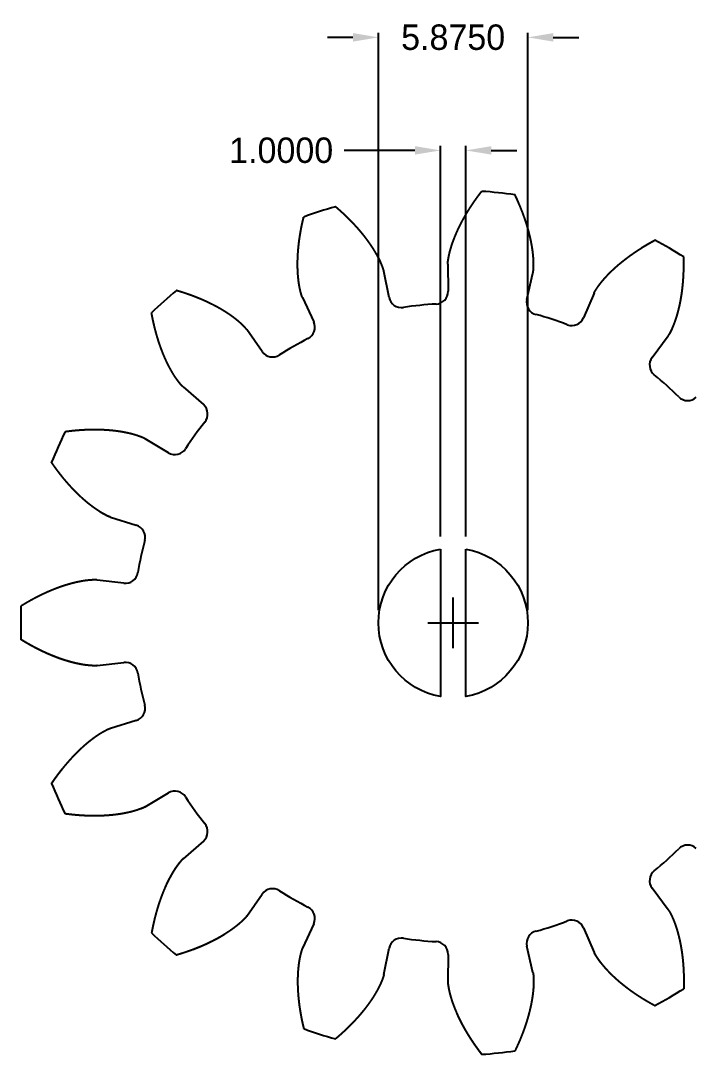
# Model space of a CAD drawing. Header units: millimetres. Extents: x -66 to -24.2, y -108 to -67.3.
# Drawn here: x -66 to -39.44, y -107.96 to -67.33 of the extents above; entities that cross this region are included whole.
import ezdxf

# ---------------------------------------------------------------- set-up
doc = ezdxf.new("R2010")
doc.units = ezdxf.units.MM
doc.header["$MEASUREMENT"] = 0
doc.dimstyles.get("Standard").update_dxf_attribs({"dimtxt": 1, "dimasz": 1, "dimexe": 0.18, "dimexo": 0.5, "dimgap": 0.09, "dimtad": 0, "dimtih": 1, "dimtoh": 1, "dimdec": 4, "dimzin": 0, "dimdsep": 46, "dimtxsty": 'Standard', "dimcen": 1, "dimadec": 0, "dimazin": 0, "dimtfac": 1, "dimtdec": 4, "dimtofl": 0, "dimtmove": 0, "dimatfit": 3, "dimfxl": 1, "dimtolj": 1, "dimtzin": 0, "dimarcsym": 0})

# ---------------------------------------------------------------- blocks, each defined once
blk = doc.blocks.new('*D0')
at = {"color": 0, "linetype": 'Continuous', "lineweight": -2, "transparency": 16777216}
for p, q in [((-51.938, -90.5), (-51.938, -67.804)), ((-46.063, -90.5), (-46.063, -67.804)), ((-52.938, -67.984), (-53.938, -67.984)), ((-45.063, -67.984), (-44.063, -67.984))]:
    blk.add_line(p, q, dxfattribs=at)
at = {"color": 0, "linetype": 'Continuous', "transparency": 16777216}
for points in [[(-52.938, -67.817), (-52.938, -68.151), (-51.938, -67.984)], [(-45.063, -67.817), (-45.063, -68.151), (-46.063, -67.984)]]:
    blk.add_solid(points, dxfattribs=at)
at = {"layer": 'Defpoints', "color": 0, "linetype": 'Continuous', "transparency": 16777216}
for p in [(-51.938, -67.984), (-51.938, -91), (-46.063, -91)]:
    blk.add_point(p, dxfattribs=at)
at = {"color": 0, "linetype": 'Continuous', "transparency": 16777216, "insert": (-49, -67.984), "char_height": 1, "attachment_point": 5}
blk.add_mtext('\\A1;5.8750', dxfattribs=at)
blk = doc.blocks.new('*D1')
at = {"color": 0, "linetype": 'Continuous', "lineweight": -2, "transparency": 16777216}
for p, q in [((-49.5, -87.605), (-49.5, -72.248)), ((-48.5, -87.605), (-48.5, -72.248)), ((-50.5, -72.428), (-53.289, -72.428)), ((-47.5, -72.428), (-46.5, -72.428))]:
    blk.add_line(p, q, dxfattribs=at)
at = {"color": 0, "linetype": 'Continuous', "transparency": 16777216}
for points in [[(-50.5, -72.261), (-50.5, -72.594), (-49.5, -72.428)], [(-47.5, -72.261), (-47.5, -72.594), (-48.5, -72.428)]]:
    blk.add_solid(points, dxfattribs=at)
at = {"layer": 'Defpoints', "color": 0, "linetype": 'Continuous', "transparency": 16777216}
for p in [(-49.5, -72.428), (-49.5, -88.105), (-48.5, -88.105)]:
    blk.add_point(p, dxfattribs=at)
at = {"color": 0, "linetype": 'Continuous', "transparency": 16777216, "insert": (-55.76, -72.428), "char_height": 1, "attachment_point": 5}
blk.add_mtext('\\A1;1.0000', dxfattribs=at)
blk = doc.blocks.new('*D2')
at = {"color": 0, "linetype": 'Continuous', "lineweight": -2, "transparency": 16777216}
for p, q in [((-31.554, -78.254), (-34.466, -80.381)), ((-30.554, -78.254), (-31.554, -78.254)), ((-49, -92), (-49, -90)), ((-50, -91), (-48, -91))]:
    blk.add_line(p, q, dxfattribs=at)
at = {"color": 0, "linetype": 'Continuous', "transparency": 16777216}
blk.add_solid([(-34.564, -80.247), (-34.368, -80.516), (-35.273, -80.971)], dxfattribs=at)
at = {"layer": 'Defpoints', "color": 0, "linetype": 'Continuous', "transparency": 16777216}
for p in [(-35.273, -80.971), (-49, -91)]:
    blk.add_point(p, dxfattribs=at)
at = {"color": 0, "linetype": 'Continuous', "transparency": 16777216, "insert": (-27.107, -78.254), "char_height": 1, "attachment_point": 5}
blk.add_mtext('\\A1;R17.0000', dxfattribs=at)

msp = doc.modelspace()

# ---------------------------------------------------------------- linework, layer by layer
for p, q in [((-51.51983, -78.20659), (-51.72479, -77.17048)), ((-49.21008, -76.90618), (-49.19514, -77.96225)), ((-46.09843, -78.28773), (-45.86424, -77.25784)), ((-54.92439, -78.2101), (-54.4812, -79.1688)), ((-43.45944, -78.03921), (-43.87534, -79.01006)), ((-56.50552, -80.33754), (-57.11419, -79.47438)), ((-41.17874, -80.56694), (-40.5459, -79.72134)), ((-59.61432, -81.72551), (-58.81951, -82.42106)), ((-60.19345, -84.31213), (-61.10057, -83.77116)), ((-62.46894, -86.84456), (-61.45993, -87.1567)), ((-61.94593, -89.44312), (-62.99466, -89.31787)), ((-62.99466, -92.68213), (-61.94593, -92.55688)), ((-61.45993, -94.8433), (-62.46894, -95.15544)), ((-61.10057, -98.22884), (-60.19345, -97.68787)), ((-58.81951, -99.57894), (-59.61432, -100.27449)), ((-40.5459, -102.27866), (-41.17874, -101.43306)), ((-57.11419, -102.52562), (-56.50552, -101.66246)), ((-54.4812, -102.8312), (-54.92439, -103.7899)), ((-43.87534, -102.98994), (-43.45944, -103.96079)), ((-51.72479, -104.82952), (-51.51983, -103.79341)), ((-45.86424, -104.74216), (-46.09843, -103.71227)), ((-49.19514, -104.03775), (-49.21008, -105.09382))]:
    msp.add_line(p, q)
for points in [[(-49.5, -88.10537), (-49.5, -93.89463, -0.84207536)], [(-48.5, -88.10537, -0.84207536), (-48.5, -93.89463)]]:
    msp.add_lwpolyline(points, format="xyb", close=True)
for centre, radius, start, end in [((-49, -91), 17, 81.787734, 86.212266), ((-49, -91), 17, 105.787734, 110.212266), ((-49, -91), 17, 57.787734, 62.212266), ((-49, -91), 17, 129.787734, 134.212266), ((-49.69509, -77.96933), 0.5, -86.946596, 0.81033), ((-51.02933, -78.10956), 0.5, 191.18967, 278.946596), ((-45.61087, -78.39859), 0.5, 167.18967, 254.946596), ((-49, -91), 12.5492, 93.053404, 98.946596), ((-54.93505, -79.3786), 0.5, -62.946596, 24.81033), ((-49, -91), 12.5492, 69.053404, 74.946596), ((-44.33494, -78.81317), 0.5, 249.053404, 336.81033), ((-49, -91), 12.5492, 117.053404, 122.946596), ((-56.0969, -80.0494), 0.5, 215.18967, 302.946596), ((-40.77842, -80.86653), 0.5, 143.18967, 230.946596), ((-49, -91), 12.5492, 45.053404, 50.946596), ((-59.14878, -82.79733), 0.5, -38.946596, 48.81033), ((-39.78143, -81.76423), 0.5, 225.053404, 312.81033), ((-49, -91), 12.5492, 141.053404, 146.946596), ((-49, -91), 17, 153.787734, 158.212266), ((-59.93735, -83.8827), 0.5, 239.18967, 326.946596), ((-61.6077, -87.63437), 0.5, -14.946596, 72.81033), ((-49, -91), 12.5492, 165.053404, 170.946596), ((-61.88663, -88.94664), 0.5, 263.18967, 350.946596), ((-49, -91), 17, 177.787734, 182.212266), ((-61.88663, -93.05336), 0.5, 9.053404, 96.81033), ((-49, -91), 12.5492, 189.053404, 194.946596), ((-61.6077, -94.36563), 0.5, -72.81033, 14.946596), ((-49, -91), 17, 201.787734, 206.212266), ((-59.93735, -98.1173), 0.5, 33.053404, 120.81033), ((-49, -91), 12.5492, 213.053404, 218.946596), ((-59.14878, -99.20267), 0.5, -48.81033, 38.946596), ((-49, -91), 12.5492, 309.053404, 314.946596), ((-39.78143, -100.23577), 0.5, 47.18967, 134.946596), ((-40.77842, -101.13347), 0.5, 129.053404, 216.81033), ((-56.0969, -101.9506), 0.5, 57.053404, 144.81033), ((-49, -91), 12.5492, 237.053404, 242.946596), ((-54.93505, -102.6214), 0.5, -24.81033, 62.946596), ((-49, -91), 12.5492, 285.053404, 290.946596), ((-44.33494, -103.18683), 0.5, 23.18967, 110.946596), ((-49, -91), 17, 225.787734, 230.212266), ((-45.61087, -103.60141), 0.5, 105.053404, 192.81033), ((-51.02933, -103.89044), 0.5, 81.053404, 168.81033), ((-49, -91), 12.5492, 261.053404, 266.946596), ((-49.69509, -104.03067), 0.5, -0.81033, 86.946596), ((-49, -91), 17, 297.787734, 302.212266), ((-49, -91), 17, 249.787734, 254.212266), ((-49, -91), 17, 273.787734, 278.212266)]:
    msp.add_arc(centre, radius, start, end)
for points in [[(-49.21008, -76.90618), (-49.2102, -76.89756), (-49.21019, -76.88036), (-49.20944, -76.85462), (-49.20701, -76.82043), (-49.20203, -76.77784), (-49.19565, -76.73533), (-49.1884, -76.69284), (-49.18067, -76.65034), (-49.1726, -76.6078), (-49.1642, -76.56525), (-49.15535, -76.52271), (-49.1459, -76.48021), (-49.13577, -76.43776), (-49.12496, -76.39539), (-49.1135, -76.35307), (-49.1015, -76.3108), (-49.08904, -76.26858), (-49.07618, -76.22639), (-49.06294, -76.18423), (-49.04931, -76.1421), (-49.03529, -76.10003), (-49.02084, -76.058), (-49.00597, -76.01602), (-48.99066, -75.97409), (-48.97494, -75.93222), (-48.95883, -75.89041), (-48.94235, -75.84864), (-48.92551, -75.80693), (-48.90831, -75.76527), (-48.89077, -75.72366), (-48.87288, -75.68211), (-48.85464, -75.64061), (-48.83605, -75.59917), (-48.81712, -75.5578), (-48.79785, -75.51648), (-48.77824, -75.47522), (-48.75831, -75.43403), (-48.73806, -75.39289), (-48.71749, -75.35182), (-48.69661, -75.31081), (-48.67541, -75.26987), (-48.65391, -75.22899), (-48.6321, -75.18818), (-48.60998, -75.14744), (-48.58757, -75.10676), (-48.56485, -75.06615), (-48.54184, -75.02561), (-48.51854, -74.98515), (-48.49495, -74.94475), (-48.47107, -74.90443), (-48.4469, -74.86418), (-48.42245, -74.824), (-48.39772, -74.7839), (-48.37272, -74.74387), (-48.34743, -74.70392), (-48.32187, -74.66404), (-48.29604, -74.62424), (-48.26993, -74.58453), (-48.24356, -74.54489), (-48.21692, -74.50533), (-48.19002, -74.46585), (-48.16285, -74.42645), (-48.13542, -74.38713), (-48.10773, -74.3479), (-48.07978, -74.30875), (-48.05158, -74.26969), (-48.02312, -74.23071), (-47.9944, -74.19181), (-47.96544, -74.15301), (-47.93622, -74.11429), (-47.91265, -74.08338), (-47.89486, -74.06024), (-47.88294, -74.04483), (-47.87698, -74.03713)], [(-45.86424, -77.25784), (-45.86233, -77.24944), (-45.85876, -77.23261), (-45.85415, -77.20728), (-45.84942, -77.17333), (-45.84543, -77.13063), (-45.84283, -77.08773), (-45.84109, -77.04466), (-45.83982, -77.00147), (-45.83886, -76.95819), (-45.83823, -76.91482), (-45.83805, -76.87137), (-45.83845, -76.82783), (-45.83954, -76.78421), (-45.84131, -76.74051), (-45.84371, -76.69674), (-45.84666, -76.6529), (-45.85007, -76.60901), (-45.85388, -76.56506), (-45.85807, -76.52107), (-45.86263, -76.47704), (-45.8676, -76.43296), (-45.87299, -76.38885), (-45.87882, -76.34469), (-45.88508, -76.3005), (-45.89174, -76.25628), (-45.89881, -76.21203), (-45.90625, -76.16775), (-45.91405, -76.12345), (-45.9222, -76.07912), (-45.93071, -76.03477), (-45.93957, -75.99041), (-45.94879, -75.94603), (-45.95835, -75.90163), (-45.96827, -75.85722), (-45.97853, -75.8128), (-45.98913, -75.76837), (-46.00006, -75.72393), (-46.01132, -75.67948), (-46.0229, -75.63503), (-46.0348, -75.59058), (-46.04701, -75.54612), (-46.05955, -75.50167), (-46.0724, -75.45721), (-46.08556, -75.41276), (-46.09903, -75.36832), (-46.11281, -75.32387), (-46.12689, -75.27944), (-46.14127, -75.23501), (-46.15594, -75.19059), (-46.17092, -75.14618), (-46.18619, -75.10179), (-46.20175, -75.0574), (-46.2176, -75.01304), (-46.23374, -74.96868), (-46.25016, -74.92435), (-46.26687, -74.88003), (-46.28387, -74.83573), (-46.30114, -74.79145), (-46.3187, -74.7472), (-46.33653, -74.70296), (-46.35464, -74.65875), (-46.37302, -74.61457), (-46.39168, -74.57041), (-46.41061, -74.52627), (-46.4298, -74.48217), (-46.44927, -74.43809), (-46.469, -74.39405), (-46.489, -74.35004), (-46.50927, -74.30606), (-46.5298, -74.26211), (-46.54643, -74.22698), (-46.55902, -74.20065), (-46.56747, -74.1831), (-46.57171, -74.17432)], [(-51.72479, -77.17048), (-51.72646, -77.16203), (-51.73004, -77.14521), (-51.73613, -77.12019), (-51.74561, -77.08725), (-51.75934, -77.04662), (-51.77442, -77.00637), (-51.79034, -76.96632), (-51.80675, -76.92635), (-51.82347, -76.88642), (-51.84054, -76.84655), (-51.85805, -76.80677), (-51.87612, -76.76716), (-51.89485, -76.72776), (-51.91424, -76.68855), (-51.93424, -76.64954), (-51.95477, -76.61069), (-51.97574, -76.57198), (-51.9971, -76.53339), (-52.01881, -76.4949), (-52.04089, -76.45653), (-52.06336, -76.41829), (-52.08623, -76.38018), (-52.10951, -76.34221), (-52.1332, -76.30439), (-52.15728, -76.2667), (-52.18173, -76.22915), (-52.20654, -76.19172), (-52.23168, -76.15442), (-52.25716, -76.11725), (-52.28297, -76.08019), (-52.30911, -76.04327), (-52.33558, -76.00647), (-52.36238, -75.96981), (-52.3895, -75.93327), (-52.41694, -75.89686), (-52.4447, -75.86058), (-52.47276, -75.82443), (-52.50112, -75.7884), (-52.52977, -75.75251), (-52.55873, -75.71674), (-52.58797, -75.68109), (-52.6175, -75.64558), (-52.64732, -75.6102), (-52.67743, -75.57494), (-52.70781, -75.53981), (-52.73847, -75.50482), (-52.76941, -75.46995), (-52.80062, -75.43521), (-52.83209, -75.4006), (-52.86383, -75.36613), (-52.89584, -75.33178), (-52.92811, -75.29756), (-52.96063, -75.26348), (-52.99342, -75.22952), (-53.02646, -75.1957), (-53.05975, -75.16201), (-53.09329, -75.12846), (-53.12708, -75.09503), (-53.16112, -75.06174), (-53.1954, -75.02859), (-53.22993, -74.99556), (-53.26469, -74.96267), (-53.2997, -74.92992), (-53.33494, -74.8973), (-53.37042, -74.86482), (-53.40613, -74.83247), (-53.44207, -74.80026), (-53.47824, -74.76819), (-53.51464, -74.73625), (-53.55127, -74.70446), (-53.58075, -74.67913), (-53.60297, -74.66019), (-53.61782, -74.64759), (-53.62526, -74.6413)], [(-54.92439, -78.2101), (-54.928, -78.20228), (-54.93499, -78.18656), (-54.94477, -78.16274), (-54.95646, -78.13052), (-54.96924, -78.08958), (-54.9807, -78.04815), (-54.99135, -78.00639), (-55.00158, -77.96441), (-55.01152, -77.92228), (-55.02115, -77.87999), (-55.03036, -77.83752), (-55.03902, -77.79485), (-55.04703, -77.75196), (-55.05438, -77.70885), (-55.06113, -77.66553), (-55.06736, -77.62204), (-55.07315, -77.57839), (-55.07856, -77.53462), (-55.08361, -77.49072), (-55.0883, -77.4467), (-55.0926, -77.40255), (-55.0965, -77.35828), (-55.09998, -77.31388), (-55.10305, -77.26935), (-55.10572, -77.22471), (-55.10801, -77.17996), (-55.10994, -77.1351), (-55.11153, -77.09014), (-55.11276, -77.04509), (-55.11366, -76.99994), (-55.11422, -76.9547), (-55.11443, -76.90938), (-55.11431, -76.86396), (-55.11384, -76.81846), (-55.11304, -76.77288), (-55.11191, -76.72721), (-55.11046, -76.68147), (-55.10869, -76.63566), (-55.1066, -76.58977), (-55.10421, -76.54381), (-55.1015, -76.49779), (-55.09848, -76.4517), (-55.09515, -76.40554), (-55.09152, -76.35933), (-55.08759, -76.31305), (-55.08335, -76.26672), (-55.07882, -76.22032), (-55.07399, -76.17388), (-55.06887, -76.12738), (-55.06345, -76.08083), (-55.05775, -76.03423), (-55.05176, -75.98758), (-55.04548, -75.94088), (-55.03891, -75.89415), (-55.03206, -75.84736), (-55.02493, -75.80054), (-55.01752, -75.75368), (-55.00983, -75.70677), (-55.00186, -75.65983), (-54.99361, -75.61286), (-54.98509, -75.56585), (-54.9763, -75.51881), (-54.96723, -75.47173), (-54.95789, -75.42463), (-54.94828, -75.3775), (-54.9384, -75.33034), (-54.92826, -75.28315), (-54.91785, -75.23594), (-54.90717, -75.18871), (-54.89623, -75.14146), (-54.88726, -75.10364), (-54.88042, -75.07526), (-54.87581, -75.05634), (-54.87348, -75.04688)], [(-43.45944, -78.03921), (-43.45605, -78.03129), (-43.44905, -78.01558), (-43.43789, -77.99237), (-43.42176, -77.96212), (-43.39989, -77.92523), (-43.37677, -77.889), (-43.35287, -77.85314), (-43.32851, -77.81745), (-43.30385, -77.78187), (-43.27886, -77.74641), (-43.25347, -77.71115), (-43.22756, -77.67617), (-43.20104, -77.64151), (-43.17392, -77.6072), (-43.14625, -77.5732), (-43.11809, -77.53947), (-43.08953, -77.50596), (-43.06062, -77.47265), (-43.03138, -77.43952), (-43.0018, -77.40658), (-42.97187, -77.37384), (-42.94158, -77.34132), (-42.91091, -77.30902), (-42.87988, -77.27695), (-42.84849, -77.24509), (-42.81676, -77.21345), (-42.78472, -77.182), (-42.75237, -77.15074), (-42.71972, -77.11967), (-42.68677, -77.0888), (-42.65352, -77.05811), (-42.61998, -77.02762), (-42.58614, -76.99733), (-42.55202, -76.96723), (-42.51761, -76.93732), (-42.48292, -76.90761), (-42.44795, -76.87808), (-42.41272, -76.84874), (-42.37723, -76.81958), (-42.34147, -76.79061), (-42.30546, -76.76183), (-42.26918, -76.73323), (-42.23266, -76.70482), (-42.19588, -76.6766), (-42.15886, -76.64855), (-42.12159, -76.6207), (-42.08408, -76.59302), (-42.04634, -76.56553), (-42.00835, -76.53822), (-41.97014, -76.5111), (-41.93169, -76.48416), (-41.89301, -76.4574), (-41.85411, -76.43082), (-41.81498, -76.40442), (-41.77563, -76.37821), (-41.73606, -76.35218), (-41.69628, -76.32633), (-41.65628, -76.30066), (-41.61606, -76.27518), (-41.57564, -76.24987), (-41.535, -76.22475), (-41.49415, -76.19981), (-41.4531, -76.17505), (-41.41185, -76.15047), (-41.37039, -76.12607), (-41.32874, -76.10186), (-41.28689, -76.07782), (-41.24484, -76.05397), (-41.20259, -76.0303), (-41.16015, -76.00681), (-41.12605, -75.98817), (-41.10038, -75.97427), (-41.08323, -75.96503), (-41.07465, -75.96043)], [(-40.5459, -79.72134), (-40.54074, -79.71444), (-40.53064, -79.70052), (-40.51612, -79.67926), (-40.49798, -79.65016), (-40.47698, -79.61278), (-40.45715, -79.57464), (-40.43805, -79.53601), (-40.41932, -79.49707), (-40.40084, -79.45792), (-40.38263, -79.41856), (-40.36478, -79.37894), (-40.34744, -79.339), (-40.33069, -79.29871), (-40.31453, -79.25807), (-40.29892, -79.2171), (-40.28379, -79.17585), (-40.26905, -79.13436), (-40.25466, -79.09267), (-40.24059, -79.05078), (-40.22685, -79.0087), (-40.21346, -78.96641), (-40.20045, -78.92392), (-40.18781, -78.88121), (-40.17555, -78.8383), (-40.16366, -78.79518), (-40.15211, -78.75188), (-40.1409, -78.70841), (-40.13, -78.66476), (-40.11942, -78.62095), (-40.10916, -78.57698), (-40.09921, -78.53284), (-40.08958, -78.48855), (-40.08026, -78.4441), (-40.07126, -78.3995), (-40.06256, -78.35474), (-40.05417, -78.30984), (-40.04608, -78.2648), (-40.03829, -78.21962), (-40.03079, -78.1743), (-40.02358, -78.12885), (-40.01666, -78.08327), (-40.01003, -78.03756), (-40.00368, -77.99172), (-39.99763, -77.94576), (-39.99185, -77.89968), (-39.98636, -77.85347), (-39.98115, -77.80715), (-39.97622, -77.76072), (-39.97156, -77.71417), (-39.96718, -77.66751), (-39.96307, -77.62074), (-39.95923, -77.57387), (-39.95566, -77.52689), (-39.95237, -77.4798), (-39.94934, -77.43262), (-39.94658, -77.38534), (-39.94409, -77.33796), (-39.94186, -77.29048), (-39.9399, -77.24291), (-39.9382, -77.19525), (-39.93676, -77.14749), (-39.93558, -77.09965), (-39.93466, -77.05172), (-39.934, -77.0037), (-39.9336, -76.9556), (-39.93346, -76.90742), (-39.93357, -76.85916), (-39.93394, -76.81082), (-39.93457, -76.7624), (-39.93544, -76.7139), (-39.93635, -76.67504), (-39.93714, -76.64586), (-39.93772, -76.62639), (-39.93802, -76.61666)], [(-57.11419, -79.47438), (-57.11915, -79.46734), (-57.12927, -79.45343), (-57.145, -79.43305), (-57.16707, -79.40681), (-57.19613, -79.37528), (-57.22628, -79.34464), (-57.25712, -79.31453), (-57.28836, -79.28469), (-57.31988, -79.25501), (-57.35169, -79.22553), (-57.38386, -79.19632), (-57.41648, -79.16748), (-57.44962, -79.1391), (-57.48329, -79.11117), (-57.51742, -79.08367), (-57.55198, -79.05653), (-57.58688, -79.02969), (-57.62208, -79.00312), (-57.65758, -78.97679), (-57.69336, -78.95072), (-57.72943, -78.92492), (-57.76583, -78.89941), (-57.80254, -78.8742), (-57.83956, -78.84928), (-57.87689, -78.82464), (-57.9145, -78.80028), (-57.95239, -78.77618), (-57.99053, -78.75233), (-58.02893, -78.72873), (-58.06758, -78.70538), (-58.10647, -78.68228), (-58.14562, -78.65943), (-58.18502, -78.63684), (-58.22466, -78.61449), (-58.26453, -78.59239), (-58.30464, -78.57054), (-58.34498, -78.54892), (-58.38554, -78.52755), (-58.42632, -78.50641), (-58.46732, -78.48551), (-58.50853, -78.46484), (-58.54996, -78.44441), (-58.59159, -78.42421), (-58.63343, -78.40425), (-58.67548, -78.38452), (-58.71772, -78.36502), (-58.76017, -78.34575), (-58.8028, -78.32671), (-58.84563, -78.30789), (-58.88866, -78.28931), (-58.93186, -78.27095), (-58.97526, -78.25281), (-59.01884, -78.23491), (-59.0626, -78.21722), (-59.10654, -78.19976), (-59.15065, -78.18253), (-59.19495, -78.16551), (-59.23941, -78.14872), (-59.28404, -78.13216), (-59.32885, -78.11581), (-59.37382, -78.09968), (-59.41896, -78.08378), (-59.46426, -78.06809), (-59.50972, -78.05263), (-59.55534, -78.03739), (-59.60112, -78.02236), (-59.64706, -78.00755), (-59.69315, -77.99297), (-59.73939, -77.9786), (-59.78579, -77.96445), (-59.82302, -77.9533), (-59.85102, -77.94504), (-59.86971, -77.93957), (-59.87907, -77.93685)], [(-59.61432, -81.72551), (-59.6208, -81.71984), (-59.63358, -81.70832), (-59.6522, -81.69054), (-59.67599, -81.66585), (-59.70431, -81.63366), (-59.73163, -81.60047), (-59.75835, -81.56665), (-59.78477, -81.53246), (-59.81098, -81.49801), (-59.83698, -81.46329), (-59.86267, -81.42825), (-59.88794, -81.39279), (-59.9127, -81.35686), (-59.93695, -81.32047), (-59.96074, -81.28364), (-59.98412, -81.24644), (-60.00716, -81.20892), (-60.02991, -81.17113), (-60.05238, -81.13308), (-60.07457, -81.09477), (-60.09645, -81.0562), (-60.11802, -81.01734), (-60.13926, -80.97819), (-60.16017, -80.93876), (-60.18077, -80.89907), (-60.20107, -80.85911), (-60.22108, -80.81892), (-60.24081, -80.77849), (-60.26026, -80.73784), (-60.27945, -80.69696), (-60.29835, -80.65586), (-60.31699, -80.61454), (-60.33534, -80.573), (-60.35342, -80.53124), (-60.37123, -80.48927), (-60.38877, -80.4471), (-60.40605, -80.40472), (-60.42307, -80.36215), (-60.43983, -80.31938), (-60.45633, -80.27642), (-60.47258, -80.23327), (-60.48857, -80.18994), (-60.5043, -80.14642), (-60.51978, -80.10273), (-60.53501, -80.05885), (-60.54999, -80.0148), (-60.56471, -79.97057), (-60.57919, -79.92618), (-60.59343, -79.88161), (-60.60742, -79.83689), (-60.62116, -79.79199), (-60.63466, -79.74694), (-60.64791, -79.70173), (-60.66092, -79.65636), (-60.6737, -79.61084), (-60.68623, -79.56516), (-60.69852, -79.51933), (-60.71057, -79.47336), (-60.72238, -79.42724), (-60.73395, -79.38097), (-60.74529, -79.33456), (-60.75639, -79.28801), (-60.76725, -79.24131), (-60.77788, -79.19448), (-60.78827, -79.14752), (-60.79843, -79.10042), (-60.80835, -79.05319), (-60.81804, -79.00582), (-60.8275, -78.95833), (-60.83672, -78.91071), (-60.84391, -78.87251), (-60.84921, -78.84381), (-60.85269, -78.82465), (-60.85442, -78.81506)], [(-61.10057, -83.77116), (-61.10797, -83.76675), (-61.12287, -83.75815), (-61.14554, -83.74593), (-61.17636, -83.73094), (-61.21574, -83.71395), (-61.25574, -83.69823), (-61.29616, -83.68327), (-61.33684, -83.66871), (-61.37771, -83.65442), (-61.41876, -83.64042), (-61.46003, -83.62682), (-61.50156, -83.61375), (-61.54338, -83.6013), (-61.58549, -83.58948), (-61.62786, -83.57824), (-61.67047, -83.5675), (-61.71327, -83.55718), (-61.75624, -83.54722), (-61.79937, -83.53761), (-61.84266, -83.52835), (-61.88611, -83.51945), (-61.92973, -83.51095), (-61.97353, -83.50284), (-62.01749, -83.49514), (-62.06161, -83.48781), (-62.10588, -83.48086), (-62.15029, -83.47425), (-62.19483, -83.46798), (-62.23951, -83.46204), (-62.28431, -83.45642), (-62.32924, -83.45114), (-62.3743, -83.44619), (-62.41948, -83.44157), (-62.46478, -83.43728), (-62.5102, -83.43331), (-62.55573, -83.42966), (-62.60137, -83.42632), (-62.64712, -83.42329), (-62.69298, -83.42057), (-62.73893, -83.41815), (-62.78499, -83.41603), (-62.83114, -83.41422), (-62.87739, -83.4127), (-62.92373, -83.41148), (-62.97017, -83.41056), (-63.01669, -83.40993), (-63.0633, -83.40958), (-63.11, -83.40953), (-63.15678, -83.40977), (-63.20364, -83.41028), (-63.25058, -83.41109), (-63.2976, -83.41217), (-63.3447, -83.41353), (-63.39187, -83.41518), (-63.43911, -83.4171), (-63.48642, -83.4193), (-63.5338, -83.42177), (-63.58125, -83.42452), (-63.62877, -83.42754), (-63.67634, -83.43083), (-63.72399, -83.43439), (-63.77169, -83.43822), (-63.81946, -83.44231), (-63.86728, -83.44668), (-63.91516, -83.45131), (-63.96309, -83.4562), (-64.01108, -83.46136), (-64.05911, -83.46678), (-64.1072, -83.47246), (-64.15534, -83.4784), (-64.1939, -83.48337), (-64.22283, -83.48721), (-64.24213, -83.48982), (-64.25179, -83.49114)], [(-62.46894, -86.84456), (-62.47717, -86.84202), (-62.49353, -86.8367), (-62.51777, -86.82803), (-62.54954, -86.81515), (-62.58851, -86.79725), (-62.62697, -86.77805), (-62.66513, -86.75802), (-62.70317, -86.73753), (-62.74113, -86.71672), (-62.779, -86.69558), (-62.81673, -86.67401), (-62.85423, -86.6519), (-62.89146, -86.62915), (-62.92843, -86.60577), (-62.96513, -86.5818), (-63.00162, -86.55732), (-63.03793, -86.53242), (-63.07408, -86.50715), (-63.11009, -86.48153), (-63.14594, -86.45556), (-63.18162, -86.42922), (-63.21713, -86.40249), (-63.25246, -86.37537), (-63.2876, -86.34786), (-63.32256, -86.31997), (-63.35735, -86.29172), (-63.39198, -86.26314), (-63.42645, -86.23423), (-63.46076, -86.20501), (-63.49491, -86.17547), (-63.5289, -86.14561), (-63.56273, -86.11544), (-63.59639, -86.08496), (-63.6299, -86.05416), (-63.66323, -86.02307), (-63.69641, -85.99167), (-63.72944, -85.95999), (-63.7623, -85.92802), (-63.795, -85.89576), (-63.82755, -85.86323), (-63.85994, -85.83042), (-63.89217, -85.79734), (-63.92425, -85.76398), (-63.95616, -85.73036), (-63.98792, -85.69647), (-64.01952, -85.66232), (-64.05096, -85.62791), (-64.08225, -85.59324), (-64.11338, -85.55832), (-64.14435, -85.52315), (-64.17516, -85.48773), (-64.20582, -85.45206), (-64.23632, -85.41615), (-64.26666, -85.38), (-64.29684, -85.3436), (-64.32687, -85.30697), (-64.35673, -85.27011), (-64.38644, -85.23301), (-64.41599, -85.19568), (-64.44538, -85.15812), (-64.47462, -85.12033), (-64.50369, -85.08231), (-64.53261, -85.04408), (-64.56136, -85.00562), (-64.58996, -84.96694), (-64.6184, -84.92804), (-64.64667, -84.88893), (-64.67479, -84.84961), (-64.70274, -84.81007), (-64.73054, -84.77032), (-64.75265, -84.73835), (-64.76916, -84.71427), (-64.78013, -84.69818), (-64.78561, -84.69013)], [(-62.99466, -89.31787), (-63.00321, -89.31685), (-63.02032, -89.31506), (-63.04599, -89.31312), (-63.08025, -89.31196), (-63.12313, -89.31245), (-63.16608, -89.31436), (-63.20909, -89.31713), (-63.25217, -89.32038), (-63.29531, -89.32395), (-63.33851, -89.32786), (-63.38174, -89.33222), (-63.425, -89.33717), (-63.46827, -89.3428), (-63.51155, -89.34913), (-63.55483, -89.3561), (-63.59812, -89.36361), (-63.64141, -89.3716), (-63.68472, -89.37998), (-63.72803, -89.38874), (-63.77135, -89.39788), (-63.81466, -89.40743), (-63.85797, -89.41741), (-63.90128, -89.42781), (-63.94457, -89.43865), (-63.98785, -89.44991), (-64.03112, -89.46156), (-64.07438, -89.47359), (-64.11763, -89.48598), (-64.16086, -89.49872), (-64.20407, -89.51182), (-64.24727, -89.52527), (-64.29044, -89.53907), (-64.3336, -89.55323), (-64.37673, -89.56773), (-64.41983, -89.58258), (-64.46291, -89.59776), (-64.50597, -89.61328), (-64.54899, -89.62912), (-64.59199, -89.64528), (-64.63495, -89.66176), (-64.67789, -89.67856), (-64.72079, -89.69567), (-64.76366, -89.7131), (-64.80649, -89.73084), (-64.84929, -89.74888), (-64.89205, -89.76722), (-64.93477, -89.78587), (-64.97745, -89.80482), (-65.02009, -89.82406), (-65.06269, -89.84359), (-65.10524, -89.86342), (-65.14776, -89.88353), (-65.19023, -89.90393), (-65.23265, -89.92462), (-65.27502, -89.94559), (-65.31735, -89.96684), (-65.35963, -89.98837), (-65.40186, -90.01018), (-65.44404, -90.03227), (-65.48617, -90.05462), (-65.52824, -90.07725), (-65.57027, -90.10016), (-65.61223, -90.12333), (-65.65415, -90.14676), (-65.696, -90.17047), (-65.7378, -90.19443), (-65.77954, -90.21866), (-65.82122, -90.24315), (-65.86284, -90.2679), (-65.9044, -90.29291), (-65.9376, -90.31313), (-65.96248, -90.3284), (-65.97905, -90.33864), (-65.98733, -90.34377)], [(-62.99466, -92.68213), (-63.00321, -92.68315), (-63.02032, -92.68494), (-63.04599, -92.68688), (-63.08025, -92.68804), (-63.12313, -92.68755), (-63.16608, -92.68564), (-63.20909, -92.68287), (-63.25217, -92.67962), (-63.29531, -92.67605), (-63.33851, -92.67214), (-63.38174, -92.66778), (-63.425, -92.66283), (-63.46827, -92.6572), (-63.51155, -92.65087), (-63.55483, -92.6439), (-63.59812, -92.63639), (-63.64141, -92.6284), (-63.68472, -92.62002), (-63.72803, -92.61126), (-63.77135, -92.60212), (-63.81466, -92.59257), (-63.85797, -92.58259), (-63.90128, -92.57219), (-63.94457, -92.56135), (-63.98785, -92.55009), (-64.03112, -92.53844), (-64.07438, -92.52641), (-64.11763, -92.51402), (-64.16086, -92.50128), (-64.20407, -92.48818), (-64.24727, -92.47473), (-64.29044, -92.46093), (-64.3336, -92.44677), (-64.37673, -92.43227), (-64.41983, -92.41742), (-64.46291, -92.40224), (-64.50597, -92.38672), (-64.54899, -92.37088), (-64.59199, -92.35472), (-64.63495, -92.33824), (-64.67789, -92.32144), (-64.72079, -92.30433), (-64.76366, -92.2869), (-64.80649, -92.26916), (-64.84929, -92.25112), (-64.89205, -92.23278), (-64.93477, -92.21413), (-64.97745, -92.19518), (-65.02009, -92.17594), (-65.06269, -92.15641), (-65.10524, -92.13658), (-65.14776, -92.11647), (-65.19023, -92.09607), (-65.23265, -92.07538), (-65.27502, -92.05441), (-65.31735, -92.03316), (-65.35963, -92.01163), (-65.40186, -91.98982), (-65.44404, -91.96773), (-65.48617, -91.94538), (-65.52824, -91.92275), (-65.57027, -91.89984), (-65.61223, -91.87667), (-65.65415, -91.85324), (-65.696, -91.82953), (-65.7378, -91.80557), (-65.77954, -91.78134), (-65.82122, -91.75685), (-65.86284, -91.7321), (-65.9044, -91.70709), (-65.9376, -91.68687), (-65.96248, -91.6716), (-65.97905, -91.66136), (-65.98733, -91.65623)], [(-62.46894, -95.15544), (-62.47717, -95.15798), (-62.49353, -95.1633), (-62.51777, -95.17197), (-62.54954, -95.18485), (-62.58851, -95.20275), (-62.62697, -95.22195), (-62.66513, -95.24198), (-62.70317, -95.26247), (-62.74113, -95.28328), (-62.779, -95.30442), (-62.81673, -95.32599), (-62.85423, -95.3481), (-62.89146, -95.37085), (-62.92843, -95.39423), (-62.96513, -95.4182), (-63.00162, -95.44268), (-63.03793, -95.46758), (-63.07408, -95.49285), (-63.11009, -95.51847), (-63.14594, -95.54444), (-63.18162, -95.57078), (-63.21713, -95.59751), (-63.25246, -95.62463), (-63.2876, -95.65214), (-63.32256, -95.68003), (-63.35735, -95.70828), (-63.39198, -95.73686), (-63.42645, -95.76577), (-63.46076, -95.79499), (-63.49491, -95.82453), (-63.5289, -95.85439), (-63.56273, -95.88456), (-63.59639, -95.91504), (-63.6299, -95.94584), (-63.66323, -95.97693), (-63.69641, -96.00833), (-63.72944, -96.04001), (-63.7623, -96.07198), (-63.795, -96.10424), (-63.82755, -96.13677), (-63.85994, -96.16958), (-63.89217, -96.20266), (-63.92425, -96.23602), (-63.95616, -96.26964), (-63.98792, -96.30353), (-64.01952, -96.33768), (-64.05096, -96.37209), (-64.08225, -96.40676), (-64.11338, -96.44168), (-64.14435, -96.47685), (-64.17516, -96.51227), (-64.20582, -96.54794), (-64.23632, -96.58385), (-64.26666, -96.62), (-64.29684, -96.6564), (-64.32687, -96.69303), (-64.35673, -96.72989), (-64.38644, -96.76699), (-64.41599, -96.80432), (-64.44538, -96.84188), (-64.47462, -96.87967), (-64.50369, -96.91769), (-64.53261, -96.95592), (-64.56136, -96.99438), (-64.58996, -97.03306), (-64.6184, -97.07196), (-64.64667, -97.11107), (-64.67479, -97.15039), (-64.70274, -97.18993), (-64.73054, -97.22968), (-64.75265, -97.26165), (-64.76916, -97.28573), (-64.78013, -97.30182), (-64.78561, -97.30987)], [(-61.10057, -98.22884), (-61.10797, -98.23325), (-61.12287, -98.24185), (-61.14554, -98.25407), (-61.17636, -98.26906), (-61.21574, -98.28605), (-61.25574, -98.30177), (-61.29616, -98.31673), (-61.33684, -98.33129), (-61.37771, -98.34558), (-61.41876, -98.35958), (-61.46003, -98.37318), (-61.50156, -98.38625), (-61.54338, -98.3987), (-61.58549, -98.41052), (-61.62786, -98.42176), (-61.67047, -98.4325), (-61.71327, -98.44282), (-61.75624, -98.45278), (-61.79937, -98.46239), (-61.84266, -98.47165), (-61.88611, -98.48055), (-61.92973, -98.48905), (-61.97353, -98.49716), (-62.01749, -98.50486), (-62.06161, -98.51219), (-62.10588, -98.51914), (-62.15029, -98.52575), (-62.19483, -98.53202), (-62.23951, -98.53796), (-62.28431, -98.54358), (-62.32924, -98.54886), (-62.3743, -98.55381), (-62.41948, -98.55843), (-62.46478, -98.56272), (-62.5102, -98.56669), (-62.55573, -98.57034), (-62.60137, -98.57368), (-62.64712, -98.57671), (-62.69298, -98.57943), (-62.73893, -98.58185), (-62.78499, -98.58397), (-62.83114, -98.58578), (-62.87739, -98.5873), (-62.92373, -98.58852), (-62.97017, -98.58944), (-63.01669, -98.59007), (-63.0633, -98.59042), (-63.11, -98.59047), (-63.15678, -98.59023), (-63.20364, -98.58972), (-63.25058, -98.58891), (-63.2976, -98.58783), (-63.3447, -98.58647), (-63.39187, -98.58482), (-63.43911, -98.5829), (-63.48642, -98.5807), (-63.5338, -98.57823), (-63.58125, -98.57548), (-63.62877, -98.57246), (-63.67634, -98.56917), (-63.72399, -98.56561), (-63.77169, -98.56178), (-63.81946, -98.55769), (-63.86728, -98.55332), (-63.91516, -98.54869), (-63.96309, -98.5438), (-64.01108, -98.53864), (-64.05911, -98.53322), (-64.1072, -98.52754), (-64.15534, -98.5216), (-64.1939, -98.51663), (-64.22283, -98.51279), (-64.24213, -98.51018), (-64.25179, -98.50886)], [(-59.61432, -100.27449), (-59.6208, -100.28016), (-59.63358, -100.29168), (-59.6522, -100.30946), (-59.67599, -100.33415), (-59.70431, -100.36634), (-59.73163, -100.39953), (-59.75835, -100.43335), (-59.78477, -100.46754), (-59.81098, -100.50199), (-59.83698, -100.53671), (-59.86267, -100.57175), (-59.88794, -100.60721), (-59.9127, -100.64314), (-59.93695, -100.67953), (-59.96074, -100.71636), (-59.98412, -100.75356), (-60.00716, -100.79108), (-60.02991, -100.82887), (-60.05238, -100.86692), (-60.07457, -100.90523), (-60.09645, -100.9438), (-60.11802, -100.98266), (-60.13926, -101.02181), (-60.16017, -101.06124), (-60.18077, -101.10093), (-60.20107, -101.14089), (-60.22108, -101.18108), (-60.24081, -101.22151), (-60.26026, -101.26216), (-60.27945, -101.30304), (-60.29835, -101.34414), (-60.31699, -101.38546), (-60.33534, -101.427), (-60.35342, -101.46876), (-60.37123, -101.51073), (-60.38877, -101.5529), (-60.40605, -101.59528), (-60.42307, -101.63785), (-60.43983, -101.68062), (-60.45633, -101.72358), (-60.47258, -101.76673), (-60.48857, -101.81006), (-60.5043, -101.85358), (-60.51978, -101.89727), (-60.53501, -101.94115), (-60.54999, -101.9852), (-60.56471, -102.02943), (-60.57919, -102.07382), (-60.59343, -102.11839), (-60.60742, -102.16311), (-60.62116, -102.20801), (-60.63466, -102.25306), (-60.64791, -102.29827), (-60.66092, -102.34364), (-60.6737, -102.38916), (-60.68623, -102.43484), (-60.69852, -102.48067), (-60.71057, -102.52664), (-60.72238, -102.57276), (-60.73395, -102.61903), (-60.74529, -102.66544), (-60.75639, -102.71199), (-60.76725, -102.75869), (-60.77788, -102.80552), (-60.78827, -102.85248), (-60.79843, -102.89958), (-60.80835, -102.94681), (-60.81804, -102.99418), (-60.8275, -103.04167), (-60.83672, -103.08929), (-60.84391, -103.12749), (-60.84921, -103.15619), (-60.85269, -103.17535), (-60.85442, -103.18494)], [(-40.5459, -102.27866), (-40.54074, -102.28556), (-40.53064, -102.29948), (-40.51612, -102.32074), (-40.49798, -102.34984), (-40.47698, -102.38722), (-40.45715, -102.42536), (-40.43805, -102.46399), (-40.41932, -102.50293), (-40.40084, -102.54208), (-40.38263, -102.58144), (-40.36478, -102.62106), (-40.34744, -102.661), (-40.33069, -102.70129), (-40.31453, -102.74193), (-40.29892, -102.7829), (-40.28379, -102.82415), (-40.26905, -102.86564), (-40.25466, -102.90733), (-40.24059, -102.94922), (-40.22685, -102.9913), (-40.21346, -103.03359), (-40.20045, -103.07608), (-40.18781, -103.11879), (-40.17555, -103.1617), (-40.16366, -103.20482), (-40.15211, -103.24812), (-40.1409, -103.29159), (-40.13, -103.33524), (-40.11942, -103.37905), (-40.10916, -103.42302), (-40.09921, -103.46716), (-40.08958, -103.51145), (-40.08026, -103.5559), (-40.07126, -103.6005), (-40.06256, -103.64526), (-40.05417, -103.69016), (-40.04608, -103.7352), (-40.03829, -103.78038), (-40.03079, -103.8257), (-40.02358, -103.87115), (-40.01666, -103.91673), (-40.01003, -103.96244), (-40.00368, -104.00828), (-39.99763, -104.05424), (-39.99185, -104.10032), (-39.98636, -104.14653), (-39.98115, -104.19285), (-39.97622, -104.23928), (-39.97156, -104.28583), (-39.96718, -104.33249), (-39.96307, -104.37926), (-39.95923, -104.42613), (-39.95566, -104.47311), (-39.95237, -104.5202), (-39.94934, -104.56738), (-39.94658, -104.61466), (-39.94409, -104.66204), (-39.94186, -104.70952), (-39.9399, -104.75709), (-39.9382, -104.80475), (-39.93676, -104.85251), (-39.93558, -104.90035), (-39.93466, -104.94828), (-39.934, -104.9963), (-39.9336, -105.0444), (-39.93346, -105.09258), (-39.93357, -105.14084), (-39.93394, -105.18918), (-39.93457, -105.2376), (-39.93544, -105.2861), (-39.93635, -105.32496), (-39.93714, -105.35414), (-39.93772, -105.37361), (-39.93802, -105.38334)], [(-57.11419, -102.52562), (-57.11915, -102.53266), (-57.12927, -102.54657), (-57.145, -102.56695), (-57.16707, -102.59319), (-57.19613, -102.62472), (-57.22628, -102.65536), (-57.25712, -102.68547), (-57.28836, -102.71531), (-57.31988, -102.74499), (-57.35169, -102.77447), (-57.38386, -102.80368), (-57.41648, -102.83252), (-57.44962, -102.8609), (-57.48329, -102.88883), (-57.51742, -102.91633), (-57.55198, -102.94347), (-57.58688, -102.97031), (-57.62208, -102.99688), (-57.65758, -103.02321), (-57.69336, -103.04928), (-57.72943, -103.07508), (-57.76583, -103.10059), (-57.80254, -103.1258), (-57.83956, -103.15072), (-57.87689, -103.17536), (-57.9145, -103.19972), (-57.95239, -103.22382), (-57.99053, -103.24767), (-58.02893, -103.27127), (-58.06758, -103.29462), (-58.10647, -103.31772), (-58.14562, -103.34057), (-58.18502, -103.36316), (-58.22466, -103.38551), (-58.26453, -103.40761), (-58.30464, -103.42946), (-58.34498, -103.45108), (-58.38554, -103.47245), (-58.42632, -103.49359), (-58.46732, -103.51449), (-58.50853, -103.53516), (-58.54996, -103.55559), (-58.59159, -103.57579), (-58.63343, -103.59575), (-58.67548, -103.61548), (-58.71772, -103.63498), (-58.76017, -103.65425), (-58.8028, -103.67329), (-58.84563, -103.69211), (-58.88866, -103.71069), (-58.93186, -103.72905), (-58.97526, -103.74719), (-59.01884, -103.76509), (-59.0626, -103.78278), (-59.10654, -103.80024), (-59.15065, -103.81747), (-59.19495, -103.83449), (-59.23941, -103.85128), (-59.28404, -103.86784), (-59.32885, -103.88419), (-59.37382, -103.90032), (-59.41896, -103.91622), (-59.46426, -103.93191), (-59.50972, -103.94737), (-59.55534, -103.96261), (-59.60112, -103.97764), (-59.64706, -103.99245), (-59.69315, -104.00703), (-59.73939, -104.0214), (-59.78579, -104.03555), (-59.82302, -104.0467), (-59.85102, -104.05496), (-59.86971, -104.06043), (-59.87907, -104.06315)], [(-54.92439, -103.7899), (-54.928, -103.79772), (-54.93499, -103.81344), (-54.94477, -103.83726), (-54.95646, -103.86948), (-54.96924, -103.91042), (-54.9807, -103.95185), (-54.99135, -103.99361), (-55.00158, -104.03559), (-55.01152, -104.07772), (-55.02115, -104.12001), (-55.03036, -104.16248), (-55.03902, -104.20515), (-55.04703, -104.24804), (-55.05438, -104.29115), (-55.06113, -104.33447), (-55.06736, -104.37796), (-55.07315, -104.42161), (-55.07856, -104.46538), (-55.08361, -104.50928), (-55.0883, -104.5533), (-55.0926, -104.59745), (-55.0965, -104.64172), (-55.09998, -104.68612), (-55.10305, -104.73065), (-55.10572, -104.77529), (-55.10801, -104.82004), (-55.10994, -104.8649), (-55.11153, -104.90986), (-55.11276, -104.95491), (-55.11366, -105.00006), (-55.11422, -105.0453), (-55.11443, -105.09062), (-55.11431, -105.13604), (-55.11384, -105.18154), (-55.11304, -105.22712), (-55.11191, -105.27279), (-55.11046, -105.31853), (-55.10869, -105.36434), (-55.1066, -105.41023), (-55.10421, -105.45619), (-55.1015, -105.50221), (-55.09848, -105.5483), (-55.09515, -105.59446), (-55.09152, -105.64067), (-55.08759, -105.68695), (-55.08335, -105.73328), (-55.07882, -105.77968), (-55.07399, -105.82612), (-55.06887, -105.87262), (-55.06345, -105.91917), (-55.05775, -105.96577), (-55.05176, -106.01242), (-55.04548, -106.05912), (-55.03891, -106.10585), (-55.03206, -106.15264), (-55.02493, -106.19946), (-55.01752, -106.24632), (-55.00983, -106.29323), (-55.00186, -106.34017), (-54.99361, -106.38714), (-54.98509, -106.43415), (-54.9763, -106.48119), (-54.96723, -106.52827), (-54.95789, -106.57537), (-54.94828, -106.6225), (-54.9384, -106.66966), (-54.92826, -106.71685), (-54.91785, -106.76406), (-54.90717, -106.81129), (-54.89623, -106.85854), (-54.88726, -106.89636), (-54.88042, -106.92474), (-54.87581, -106.94366), (-54.87348, -106.95312)], [(-43.45944, -103.96079), (-43.45605, -103.96871), (-43.44905, -103.98442), (-43.43789, -104.00763), (-43.42176, -104.03788), (-43.39989, -104.07477), (-43.37677, -104.111), (-43.35287, -104.14686), (-43.32851, -104.18255), (-43.30385, -104.21813), (-43.27886, -104.25359), (-43.25347, -104.28885), (-43.22756, -104.32383), (-43.20104, -104.35849), (-43.17392, -104.3928), (-43.14625, -104.4268), (-43.11809, -104.46053), (-43.08953, -104.49404), (-43.06062, -104.52735), (-43.03138, -104.56048), (-43.0018, -104.59342), (-42.97187, -104.62616), (-42.94158, -104.65868), (-42.91091, -104.69098), (-42.87988, -104.72305), (-42.84849, -104.75491), (-42.81676, -104.78655), (-42.78472, -104.818), (-42.75237, -104.84926), (-42.71972, -104.88033), (-42.68677, -104.9112), (-42.65352, -104.94189), (-42.61998, -104.97238), (-42.58614, -105.00267), (-42.55202, -105.03277), (-42.51761, -105.06268), (-42.48292, -105.09239), (-42.44795, -105.12192), (-42.41272, -105.15126), (-42.37723, -105.18042), (-42.34147, -105.20939), (-42.30546, -105.23817), (-42.26918, -105.26677), (-42.23266, -105.29518), (-42.19588, -105.3234), (-42.15886, -105.35145), (-42.12159, -105.3793), (-42.08408, -105.40698), (-42.04634, -105.43447), (-42.00835, -105.46178), (-41.97014, -105.4889), (-41.93169, -105.51584), (-41.89301, -105.5426), (-41.85411, -105.56918), (-41.81498, -105.59558), (-41.77563, -105.62179), (-41.73606, -105.64782), (-41.69628, -105.67367), (-41.65628, -105.69934), (-41.61606, -105.72482), (-41.57564, -105.75013), (-41.535, -105.77525), (-41.49415, -105.80019), (-41.4531, -105.82495), (-41.41185, -105.84953), (-41.37039, -105.87393), (-41.32874, -105.89814), (-41.28689, -105.92218), (-41.24484, -105.94603), (-41.20259, -105.9697), (-41.16015, -105.99319), (-41.12605, -106.01183), (-41.10038, -106.02573), (-41.08323, -106.03497), (-41.07465, -106.03957)], [(-51.72479, -104.82952), (-51.72646, -104.83797), (-51.73004, -104.85479), (-51.73613, -104.87981), (-51.74561, -104.91275), (-51.75934, -104.95338), (-51.77442, -104.99363), (-51.79034, -105.03368), (-51.80675, -105.07365), (-51.82347, -105.11358), (-51.84054, -105.15345), (-51.85805, -105.19323), (-51.87612, -105.23284), (-51.89485, -105.27224), (-51.91424, -105.31145), (-51.93424, -105.35046), (-51.95477, -105.38931), (-51.97574, -105.42802), (-51.9971, -105.46661), (-52.01881, -105.5051), (-52.04089, -105.54347), (-52.06336, -105.58171), (-52.08623, -105.61982), (-52.10951, -105.65779), (-52.1332, -105.69561), (-52.15728, -105.7333), (-52.18173, -105.77085), (-52.20654, -105.80828), (-52.23168, -105.84558), (-52.25716, -105.88275), (-52.28297, -105.91981), (-52.30911, -105.95673), (-52.33558, -105.99353), (-52.36238, -106.03019), (-52.3895, -106.06673), (-52.41694, -106.10314), (-52.4447, -106.13942), (-52.47276, -106.17557), (-52.50112, -106.2116), (-52.52977, -106.24749), (-52.55873, -106.28326), (-52.58797, -106.31891), (-52.6175, -106.35442), (-52.64732, -106.3898), (-52.67743, -106.42506), (-52.70781, -106.46019), (-52.73847, -106.49518), (-52.76941, -106.53005), (-52.80062, -106.56479), (-52.83209, -106.5994), (-52.86383, -106.63387), (-52.89584, -106.66822), (-52.92811, -106.70244), (-52.96063, -106.73652), (-52.99342, -106.77048), (-53.02646, -106.8043), (-53.05975, -106.83799), (-53.09329, -106.87154), (-53.12708, -106.90497), (-53.16112, -106.93826), (-53.1954, -106.97141), (-53.22993, -107.00444), (-53.26469, -107.03733), (-53.2997, -107.07008), (-53.33494, -107.1027), (-53.37042, -107.13518), (-53.40613, -107.16753), (-53.44207, -107.19974), (-53.47824, -107.23181), (-53.51464, -107.26375), (-53.55127, -107.29554), (-53.58075, -107.32087), (-53.60297, -107.33981), (-53.61782, -107.35241), (-53.62526, -107.3587)], [(-45.86424, -104.74216), (-45.86233, -104.75056), (-45.85876, -104.76739), (-45.85415, -104.79272), (-45.84942, -104.82667), (-45.84543, -104.86937), (-45.84283, -104.91227), (-45.84109, -104.95534), (-45.83982, -104.99853), (-45.83886, -105.04181), (-45.83823, -105.08518), (-45.83805, -105.12863), (-45.83845, -105.17217), (-45.83954, -105.21579), (-45.84131, -105.25949), (-45.84371, -105.30326), (-45.84666, -105.3471), (-45.85007, -105.39099), (-45.85388, -105.43494), (-45.85807, -105.47893), (-45.86263, -105.52296), (-45.8676, -105.56704), (-45.87299, -105.61115), (-45.87882, -105.65531), (-45.88508, -105.6995), (-45.89174, -105.74372), (-45.89881, -105.78797), (-45.90625, -105.83225), (-45.91405, -105.87655), (-45.9222, -105.92088), (-45.93071, -105.96523), (-45.93957, -106.00959), (-45.94879, -106.05397), (-45.95835, -106.09837), (-45.96827, -106.14278), (-45.97853, -106.1872), (-45.98913, -106.23163), (-46.00006, -106.27607), (-46.01132, -106.32052), (-46.0229, -106.36497), (-46.0348, -106.40942), (-46.04701, -106.45388), (-46.05955, -106.49833), (-46.0724, -106.54279), (-46.08556, -106.58724), (-46.09903, -106.63168), (-46.11281, -106.67613), (-46.12689, -106.72056), (-46.14127, -106.76499), (-46.15594, -106.80941), (-46.17092, -106.85382), (-46.18619, -106.89821), (-46.20175, -106.9426), (-46.2176, -106.98696), (-46.23374, -107.03132), (-46.25016, -107.07565), (-46.26687, -107.11997), (-46.28387, -107.16427), (-46.30114, -107.20855), (-46.3187, -107.2528), (-46.33653, -107.29704), (-46.35464, -107.34125), (-46.37302, -107.38543), (-46.39168, -107.42959), (-46.41061, -107.47373), (-46.4298, -107.51783), (-46.44927, -107.56191), (-46.469, -107.60595), (-46.489, -107.64996), (-46.50927, -107.69394), (-46.5298, -107.73789), (-46.54643, -107.77302), (-46.55902, -107.79935), (-46.56747, -107.8169), (-46.57171, -107.82568)], [(-49.21008, -105.09382), (-49.2102, -105.10244), (-49.21019, -105.11964), (-49.20944, -105.14538), (-49.20701, -105.17957), (-49.20203, -105.22216), (-49.19565, -105.26467), (-49.1884, -105.30716), (-49.18067, -105.34966), (-49.1726, -105.3922), (-49.1642, -105.43475), (-49.15535, -105.47729), (-49.1459, -105.51979), (-49.13577, -105.56224), (-49.12496, -105.60461), (-49.1135, -105.64693), (-49.1015, -105.6892), (-49.08904, -105.73142), (-49.07618, -105.77361), (-49.06294, -105.81577), (-49.04931, -105.8579), (-49.03529, -105.89997), (-49.02084, -105.942), (-49.00597, -105.98398), (-48.99066, -106.02591), (-48.97494, -106.06778), (-48.95883, -106.10959), (-48.94235, -106.15136), (-48.92551, -106.19307), (-48.90831, -106.23473), (-48.89077, -106.27634), (-48.87288, -106.31789), (-48.85464, -106.35939), (-48.83605, -106.40083), (-48.81712, -106.4422), (-48.79785, -106.48352), (-48.77824, -106.52478), (-48.75831, -106.56597), (-48.73806, -106.60711), (-48.71749, -106.64818), (-48.69661, -106.68919), (-48.67541, -106.73013), (-48.65391, -106.77101), (-48.6321, -106.81182), (-48.60998, -106.85256), (-48.58757, -106.89324), (-48.56485, -106.93385), (-48.54184, -106.97439), (-48.51854, -107.01485), (-48.49495, -107.05525), (-48.47107, -107.09557), (-48.4469, -107.13582), (-48.42245, -107.176), (-48.39772, -107.2161), (-48.37272, -107.25613), (-48.34743, -107.29608), (-48.32187, -107.33596), (-48.29604, -107.37576), (-48.26993, -107.41547), (-48.24356, -107.45511), (-48.21692, -107.49467), (-48.19002, -107.53415), (-48.16285, -107.57355), (-48.13542, -107.61287), (-48.10773, -107.6521), (-48.07978, -107.69125), (-48.05158, -107.73031), (-48.02312, -107.76929), (-47.9944, -107.80819), (-47.96544, -107.84699), (-47.93622, -107.88571), (-47.91265, -107.91662), (-47.89486, -107.93976), (-47.88294, -107.95517), (-47.87698, -107.96287)]]:
    msp.add_open_spline(points, degree=5)

# ---------------------------------------------------------------- dimensions: what is measured, and where the dimension line sits
at = {"linetype": 'Continuous'}
for base, p1, p2, picture, middle in [((-51.9375, -67.98415), (-46.0625, -91), (-51.9375, -91), '*D0', (-49, -67.98415)), ((-49.5, -72.42774), (-48.5, -88.10537), (-49.5, -88.10537), '*D1', (-55.75967, -72.42774))]:
    dim = msp.add_linear_dim(base=base, p1=p1, p2=p2, dimstyle='Standard', dxfattribs=at)
    dim.commit()
    dim.dimension.update_dxf_attribs({"geometry": picture, "text_midpoint": middle, "dimtype": 160})
dim = msp.add_radius_dim(center=(-49, -91), mpoint=(-35.27339, -80.97103), dimstyle='Standard', dxfattribs=at)
dim.commit()
dim.dimension.update_dxf_attribs({"geometry": '*D2', "text_midpoint": (-27.10732, -78.25389), "dimtype": 164})

doc.saveas('drawing.dxf')
